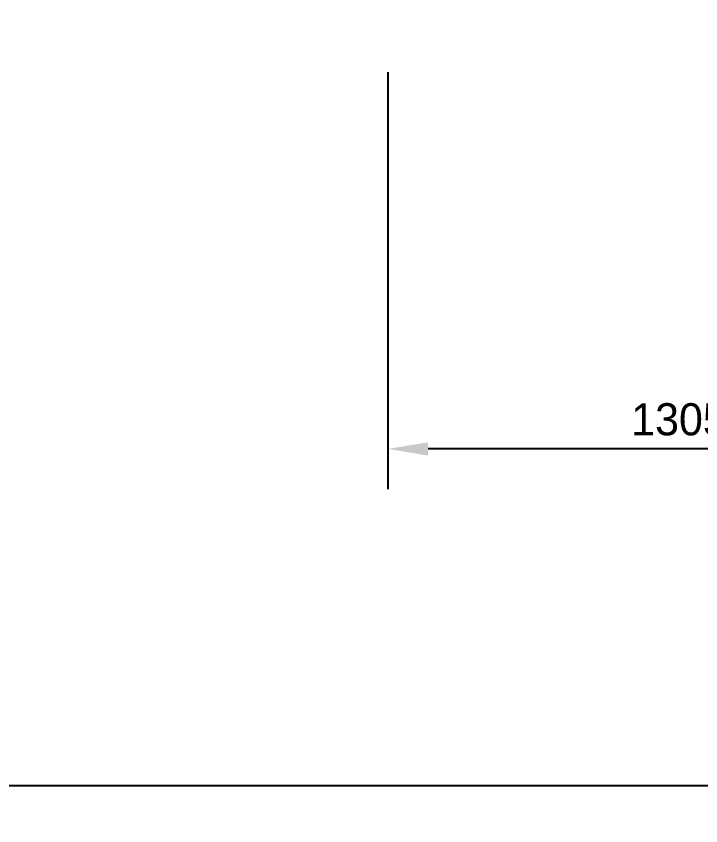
# Model space of a CAD drawing. Extents: x -2783 to 10777, y -3348 to 2247.
# Drawn here: x 4553 to 6088, y -3348 to -1534 of the extents above; entities that cross this region are included whole.
import ezdxf

# ---------------------------------------------------------------- set-up
doc = ezdxf.new("R2010")
doc.units = 0
doc.header["$LTSCALE"] = 4
doc.header["$MEASUREMENT"] = 0
doc.layers.get('0').update_dxf_attribs({"linetype": 'CONTINUOUS'})
doc.layers.get('DEFPOINTS').update_dxf_attribs({"linetype": 'CONTINUOUS'})
doc.dimstyles.new('DEFAULT', dxfattribs={"dimtxt": 2.4, "dimasz": 3, "dimexe": 3, "dimexo": 3, "dimgap": 1, "dimtad": 1, "dimdec": 0, "dimzin": 0, "dimdsep": 46, "dimtxsty": 'Standard', "dimsah": 1, "dimcen": 1, "dimclrd": 1, "dimclre": 1, "dimclrt": 6, "dimadec": 0, "dimazin": 0, "dimtfac": 1, "dimtdec": 4, "dimtofl": 0, "dimtmove": 0, "dimatfit": 3, "dimfxl": 0, "dimtolj": 1, "dimtzin": 0, "dimarcsym": 0})

# ---------------------------------------------------------------- blocks, each defined once
blk = doc.blocks.new('*D2')
at = {"linetype": 'ByBlock'}
for p, q in [((5386.8, -1659.2), (5386.8, -2593.5)), ((6691.8, -1659.2), (6691.8, -2593.5)), ((6601.8, -2503.5), (5476.8, -2503.5))]:
    blk.add_line(p, q, dxfattribs=at)
for points in [[(5476.8, -2488.5), (5476.8, -2518.5), (5386.8, -2503.5)], [(6601.8, -2488.5), (6601.8, -2518.5), (6691.8, -2503.5)]]:
    blk.add_solid(points, dxfattribs=at)
at = {"layer": 'DEFPOINTS', "color": 0, "linetype": 'ByBlock'}
for p in [(5386.8, -1569.2), (6691.8, -1569.2), (5386.8, -2503.5)]:
    blk.add_point(p, dxfattribs=at)
at = {"linetype": 'ByBlock', "insert": (6039.3, -2437.5), "char_height": 72, "attachment_point": 5}
blk.add_mtext('\\A1;1305', dxfattribs=at)
blk = doc.blocks.new('*D4')
at = {"linetype": 'ByBlock'}
for p, q in [((-1193.2, -1539.2), (-1193.2, -3348.1)), ((6691.8, -1539.2), (6691.8, -3348.1)), ((-1103.2, -3258.1), (6601.8, -3258.1))]:
    blk.add_line(p, q, dxfattribs=at)
for points in [[(-1103.2, -3243.1), (-1103.2, -3273.1), (-1193.2, -3258.1)], [(6601.8, -3243.1), (6601.8, -3273.1), (6691.8, -3258.1)]]:
    blk.add_solid(points, dxfattribs=at)
at = {"layer": 'DEFPOINTS', "color": 0, "linetype": 'ByBlock'}
for p in [(-1193.2, -1449.2), (6691.8, -1449.2), (6691.8, -3258.1)]:
    blk.add_point(p, dxfattribs=at)
at = {"linetype": 'ByBlock', "insert": (2749.3, -3192.1), "char_height": 72, "attachment_point": 5}
blk.add_mtext('\\A1;7885', dxfattribs=at)

msp = doc.modelspace()

# ---------------------------------------------------------------- dimensions: what is measured, and where the dimension line sits
for base, p1, p2, picture, middle in [((6691.8, -3258.1, 17.5), (-1193.2, -1449.2, 17.5), (6691.8, -1449.2, 17.5), '*D4', (2749.3, -3192.1, 17.5)), ((5386.8, -2503.5, 17.5), (6691.8, -1569.2, 17.5), (5386.8, -1569.2, 17.5), '*D2', (6039.3, -2437.5, 17.5))]:
    dim = msp.add_linear_dim(base=base, p1=p1, p2=p2, dimstyle='DEFAULT', override={"dimscale": 30, "dimsah": 0, "dimclrd": 256, "dimclre": 256, "dimclrt": 256})
    dim.commit()
    dim.dimension.update_dxf_attribs({"geometry": picture, "text_midpoint": middle})

doc.saveas('drawing.dxf')
